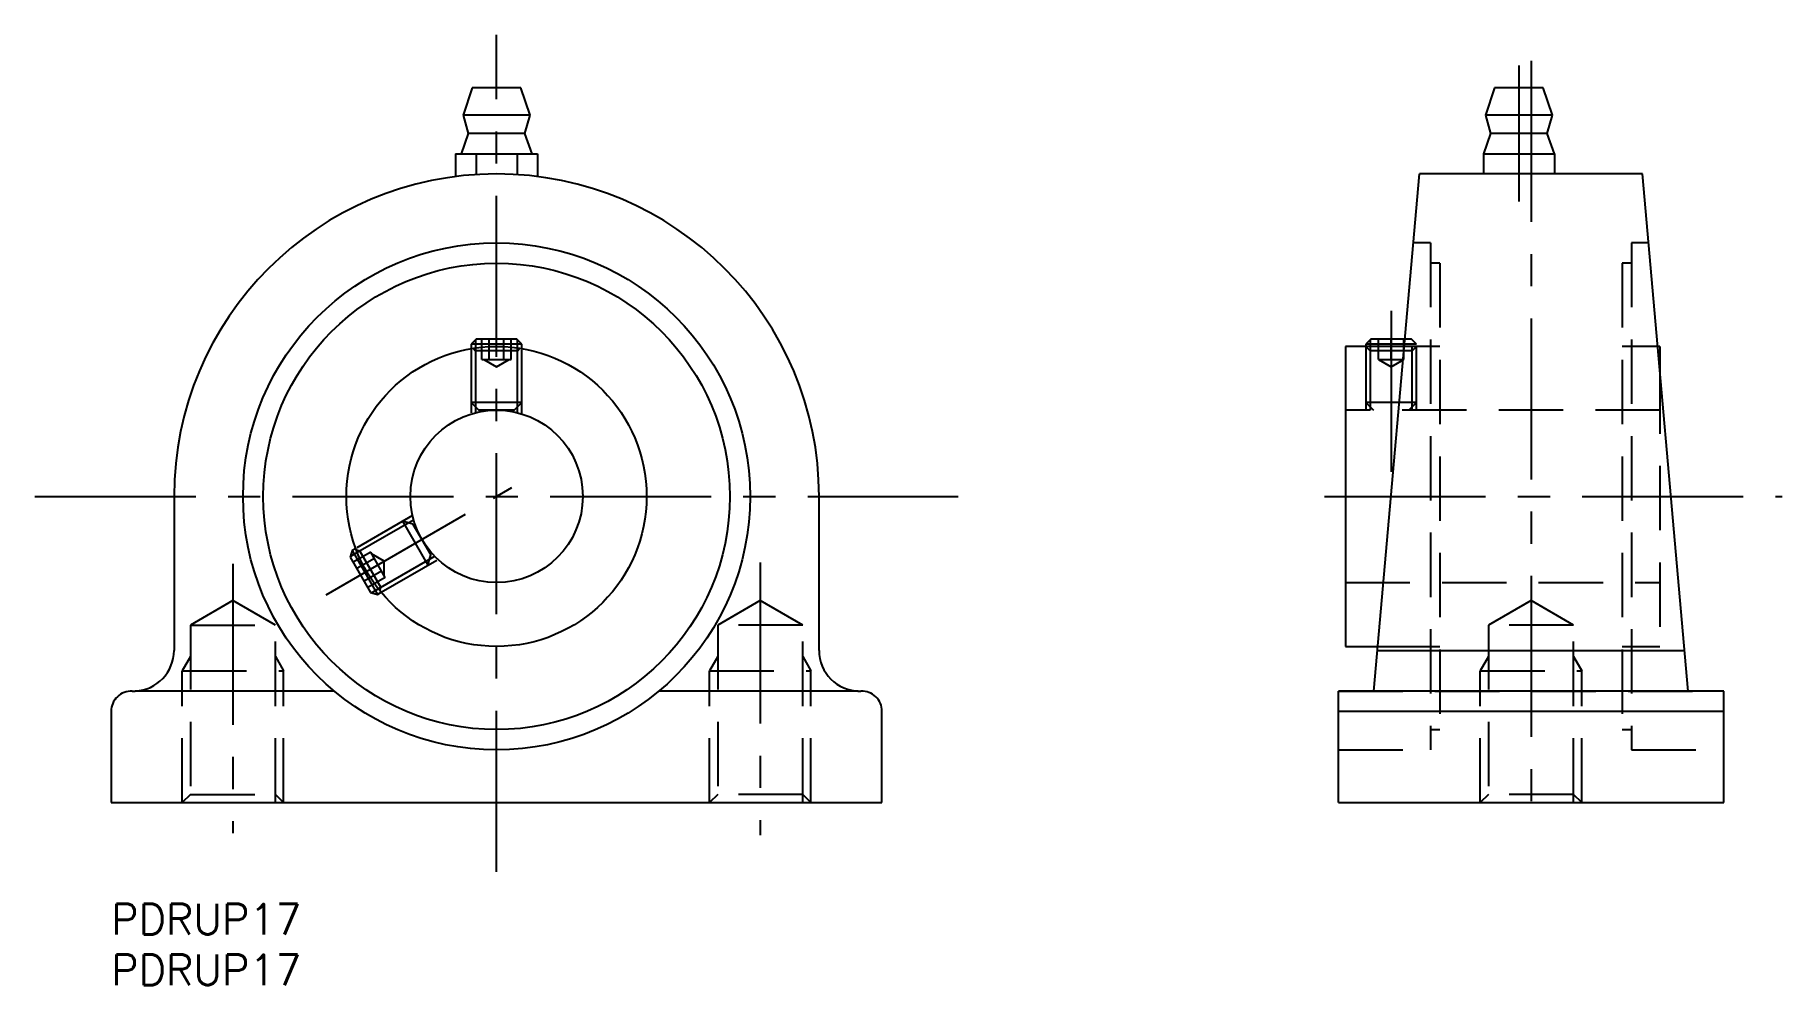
# Model space of a CAD drawing. Extents: x -8 to 165, y -8 to 86.
import ezdxf

# ---------------------------------------------------------------- set-up
doc = ezdxf.new("R2010")
doc.units = 0
doc.header["$LTSCALE"] = 0.5
doc.linetypes.add('CENTER', pattern=[50.8, 31.75, -6.35, 6.35, -6.35])
doc.linetypes.add('DASHED', pattern=[19.05, 12.7, -6.35])
for name, color, linetype in [('MSM_CENTER', 1, 'CENTER'), ('MSM_CONTINUOUS', 7, 'CONTINUOUS'), ('MSM_DASHED', 4, 'DASHED'), ('MSM_NARROW', 5, 'CONTINUOUS'), ('MSM_PART_NUMBER', 7, 'CONTINUOUS')]:
    doc.layers.add(name, color=color, linetype=linetype)
doc.styles.get("Standard").update_dxf_attribs({"font": 'txt.shx', "height": 3, "bigfont": 'bigfont.shx'})

msp = doc.modelspace()

# ---------------------------------------------------------------- linework, layer by layer
at = {"layer": 'MSM_CENTER'}
for p, q in [((38, 3.18), (38, 85.72)), ((138.8, 82.7), (138.8, 69.3)), ((140, 83.15), (140, 9)), ((126.2, 58.5), (126.2, 39.46)), ((-7.52, 40.2), (83.52, 40.2)), ((21.19, 30.49), (39.5, 41.07)), ((119.65, 40.2), (164.75, 40.2)), ((12, 33.55), (12, 6.99)), ((64, 33.67), (64, 6.8))]:
    msp.add_line(p, q, dxfattribs=at)
at = {"layer": 'MSM_CONTINUOUS'}
for p, q in [((35.6, 80.5), (34.7, 77.8)), ((40.4, 80.5), (35.6, 80.5)), ((41.3, 77.8), (40.4, 80.5)), ((136.4, 80.5), (135.5, 77.8)), ((141.2, 80.5), (136.4, 80.5)), ((142.1, 77.8), (141.2, 80.5)), ((34.7, 77.8), (35.2, 76)), ((41.3, 77.8), (34.7, 77.8)), ((40.8, 76), (41.3, 77.8)), ((142.1, 77.8), (135.5, 77.8)), ((135.5, 77.8), (136, 76)), ((141.6, 76), (142.1, 77.8)), ((35.2, 76), (34.5, 74)), ((40.8, 76), (35.2, 76)), ((41.5, 74), (40.8, 76)), ((136, 76), (135.3, 74)), ((141.6, 76), (136, 76)), ((142.3, 74), (141.6, 76)), ((33.96, 74), (42.04, 74)), ((33.96, 74), (33.96, 71.74)), ((35.98, 74), (35.98, 71.94)), ((40.02, 74), (40.02, 71.94)), ((42.04, 74), (42.04, 71.74)), ((135.3, 74), (142.3, 74)), ((135.3, 74), (135.3, 72)), ((142.3, 74), (142.3, 72)), ((124.5, 21), (129, 72)), ((151, 72), (129, 72)), ((155.5, 21), (151, 72)), ((35.99, 55.7), (35.5, 55.21)), ((35.5, 55.21), (35.5, 54.79)), ((40.5, 55.21), (35.5, 55.21)), ((40.01, 55.7), (35.99, 55.7)), ((40.5, 55.21), (40.01, 55.7)), ((40.5, 54.79), (40.5, 55.21)), ((124.19, 55.7), (123.7, 55.21)), ((123.7, 55.21), (123.7, 55)), ((127.52, 55.21), (123.7, 55.21)), ((127.56, 55.7), (124.19, 55.7)), ((127.5, 55), (121.7, 55)), ((121.7, 55), (121.7, 25.4)), ((152.7, 55), (152.5, 55)), ((152.7, 55), (152.7, 52.73)), ((6.2, 40.2), (6.2, 25)), ((69.8, 25), (69.8, 40.2)), ((23.75, 34.86), (23.57, 34.19)), ((24.12, 35.07), (23.75, 34.86)), ((23.75, 34.86), (26.25, 30.53)), ((23.57, 34.19), (25.58, 30.71)), ((25.58, 30.71), (26.25, 30.53)), ((26.25, 30.53), (26.62, 30.74)), ((121.7, 25.4), (124.89, 25.4)), ((124.85, 25), (155.15, 25)), ((21.99, 21), (2.36, 21)), ((73.64, 21), (54.01, 21)), ((121, 10), (121, 21)), ((159, 21), (121, 21)), ((159, 10), (159, 21)), ((0, 19), (0, 10)), ((76, 10), (76, 19)), ((0, 10), (76, 10)), ((121, 10), (159, 10))]:
    msp.add_line(p, q, dxfattribs=at)
for radius in [25, 23, 14.8, 8.5]:
    msp.add_circle((38, 40.2), radius, dxfattribs=at)
for centre, radius, start, end in [((38, 40.2), 31.8, 0, 180), ((2.19, 25.01), 4.01, 272.4762, 359.8634), ((73.81, 25.01), 4.01, 180.1359, 269.6494), ((2, 19), 2, 88.0898, 180), ((2.2, 25), 4, 268.0898, 272.3396), ((73.8, 25), 4, 267.6604, 271.9102), ((74, 19), 2, 360, 91.9102)]:
    msp.add_arc(centre, radius, start, end, dxfattribs=at)
at = {"layer": 'MSM_DASHED'}
for p, q in [((130.1, 65.2), (128.4, 65.2)), ((130.1, 65.2), (130.1, 15.2)), ((151.6, 65.2), (149.9, 65.2)), ((149.9, 65.2), (149.9, 15.2)), ((131, 63.2), (130.1, 63.2)), ((131, 63.2), (131, 17.2)), ((149.9, 63.2), (149, 63.2)), ((149, 63.2), (149, 17.2)), ((36.56, 53.7), (36.56, 55.7)), ((37.28, 53.7), (37.28, 55.7)), ((38.72, 53.7), (38.72, 55.7)), ((39.44, 53.7), (39.44, 55.7)), ((124.95, 53.7), (124.95, 55.7)), ((126.2, 53.7), (126.2, 55.7)), ((127.45, 53.7), (127.45, 55.7)), ((128.7, 55.21), (127.52, 55.21)), ((128.21, 55.7), (127.56, 55.7)), ((128.7, 55.21), (128.21, 55.7)), ((128.27, 48.7), (128.27, 55.64)), ((128.7, 48.7), (128.7, 55.21)), ((35.5, 54.79), (35.5, 48.32)), ((35.69, 54.81), (35.93, 54.57)), ((35.93, 54.85), (35.93, 48.45)), ((40.07, 54.57), (35.93, 54.57)), ((36.56, 53.7), (39.44, 53.7)), ((36.75, 53.7), (38, 52.98)), ((38, 52.98), (39.25, 53.7)), ((40.07, 48.45), (40.07, 54.85)), ((40.07, 54.57), (40.31, 54.81)), ((40.5, 48.32), (40.5, 54.79)), ((123.7, 55), (123.7, 48.7)), ((123.7, 55), (124.13, 54.57)), ((123.71, 55), (123.7, 55)), ((124.13, 55), (124.13, 48.7)), ((128.27, 54.57), (124.13, 54.57)), ((124.95, 53.7), (127.45, 53.7)), ((124.95, 53.7), (126.2, 52.98)), ((126.2, 52.98), (127.45, 53.7)), ((131, 55), (127.5, 55)), ((128.27, 54.57), (128.7, 55)), ((152.5, 55), (149, 55)), ((152.7, 52.73), (152.7, 25.4)), ((40.5, 49.45), (35.5, 49.45)), ((35.5, 49.45), (36.25, 48.7)), ((39.75, 48.7), (36.25, 48.7)), ((39.75, 48.7), (40.5, 49.45)), ((152.7, 48.7), (121.7, 48.7)), ((123.7, 49.45), (124.45, 48.7)), ((128.7, 49.45), (123.7, 49.45)), ((127.95, 48.7), (128.7, 49.45)), ((29.71, 38.3), (24.12, 35.07)), ((29.82, 37.87), (24.27, 34.66)), ((28.74, 37.74), (31.24, 33.41)), ((29.76, 37.47), (28.74, 37.74)), ((29.76, 37.47), (31.51, 34.43)), ((25.59, 34.7), (23.85, 33.7)), ((24.52, 34.81), (24.19, 34.9)), ((24.52, 34.81), (26.59, 31.23)), ((27.03, 32.2), (25.59, 34.7)), ((26.93, 33.81), (25.68, 34.53)), ((25.95, 34.08), (24.22, 33.08)), ((26.67, 32.83), (24.94, 31.83)), ((26.34, 31.08), (31.89, 34.29)), ((26.62, 30.74), (32.21, 33.97)), ((26.93, 32.37), (26.93, 33.81)), ((31.24, 33.41), (31.51, 34.43)), ((27.03, 32.2), (25.3, 31.2)), ((26.5, 30.89), (26.59, 31.23)), ((121.7, 31.7), (152.7, 31.7)), ((12, 29.92), (7.81, 27.5)), ((16.19, 27.5), (12, 29.92)), ((64, 29.92), (59.81, 27.5)), ((68.19, 27.5), (64, 29.92)), ((140, 29.92), (135.81, 27.5)), ((144.19, 27.5), (140, 29.92)), ((7.81, 27.5), (7.81, 10)), ((7.81, 27.5), (16.19, 27.5)), ((16.19, 10), (16.19, 27.5)), ((59.81, 27.5), (59.81, 10)), ((68.19, 27.5), (59.81, 27.5)), ((68.19, 10), (68.19, 27.5)), ((144.19, 27.5), (135.81, 27.5)), ((135.81, 27.5), (135.81, 10)), ((144.19, 10), (144.19, 27.5)), ((7.81, 24.41), (7, 23)), ((16.19, 24.41), (17, 23)), ((59.81, 24.41), (59, 23)), ((68.19, 24.41), (69, 23)), ((124.89, 25.4), (131, 25.4)), ((135.81, 24.41), (135, 23)), ((144.19, 24.41), (145, 23)), ((149, 25.4), (152.7, 25.4)), ((7, 10), (7, 23)), ((7, 23), (17, 23)), ((17, 10), (17, 23)), ((59, 10), (59, 23)), ((59, 23), (69, 23)), ((69, 10), (69, 23)), ((135, 10), (135, 23)), ((135, 23), (145, 23)), ((145, 10), (145, 23)), ((121, 21), (159, 21)), ((121, 21), (159, 21)), ((130.1, 17.2), (131, 17.2)), ((149, 17.2), (149.9, 17.2)), ((121, 15.2), (130.1, 15.2)), ((149.9, 15.2), (159, 15.2)), ((7.81, 10.81), (7, 10)), ((7.81, 10.81), (16.19, 10.81)), ((17, 10), (16.19, 10.81)), ((59.81, 10.81), (59, 10)), ((68.19, 10.81), (59.81, 10.81)), ((69, 10), (68.19, 10.81)), ((135.81, 10.81), (135, 10)), ((144.19, 10.81), (135.81, 10.81)), ((145, 10), (144.19, 10.81))]:
    msp.add_line(p, q, dxfattribs=at)
at = {"layer": 'MSM_NARROW'}
for p, q in [((35.93, 55.64), (35.93, 54.85)), ((40.07, 54.85), (40.07, 55.64)), ((124.13, 55.64), (124.13, 55)), ((24.27, 34.66), (23.59, 34.27)), ((25.66, 30.69), (26.34, 31.08)), ((121, 19), (159, 19))]:
    msp.add_line(p, q, dxfattribs=at)

# ---------------------------------------------------------------- texts
at = {"layer": 'MSM_PART_NUMBER'}
for p in [(0, -3), (0, -8)]:
    msp.add_text('PDRUP17', height=3, dxfattribs=at).set_placement(p)

doc.saveas('drawing.dxf')
